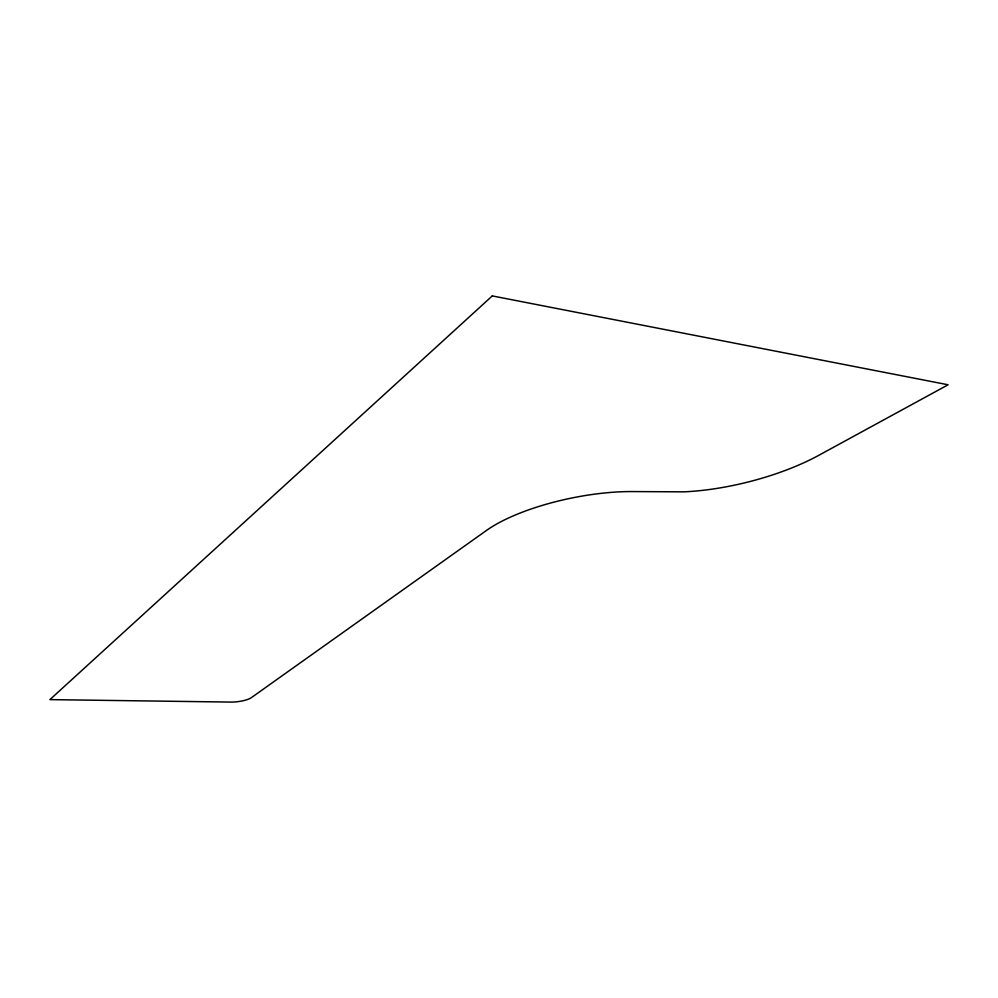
<?xml version="1.0" encoding="UTF-8"?>
<svg xmlns="http://www.w3.org/2000/svg" width="998" height="998" viewBox="0 0 998 998"><rect width="100%" height="100%" fill="white"/><g stroke="black" fill="none" stroke-linecap="round" stroke-linejoin="round"><path stroke-width="1.5" d="M492.288 295.919L49.9 699.623L230.85 702.081A15.007 3.892 -7.6 0 0 251.359 697.652L486.537 530.4A111.177 35.654 -11.5 0 1 634.017 491.577L684.104 491.839A126.497 43.875 -14 0 0 818.759 455.338L948.1 384.779L492.288 295.919"/></g></svg>
